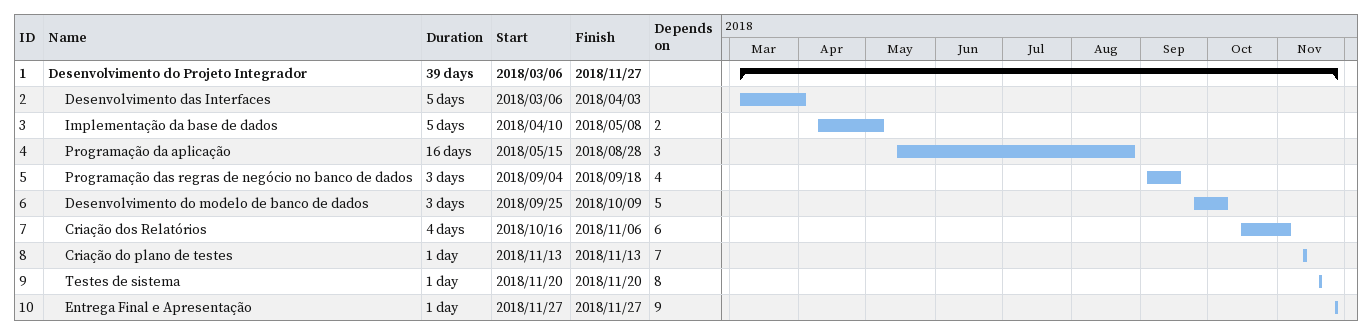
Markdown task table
| ID | Level | Task | Duration | Start | Finish | Predecessors |
|---|---|---|---|---|---|---|
| 1 | 1 | **Desenvolvimento do Projeto Integrador** | 39d | 2018-03-06 | 2018-11-27 |  |
| 2 | 2 | Desenvolvimento das Interfaces | 5d | 2018-03-06 | 2018-04-03 |  |
| 3 | 2 | Implementação da base de dados | 5d | 2018-04-10 | 2018-05-08 | 2 |
| 4 | 2 | Programação da aplicação | 16d | 2018-05-15 | 2018-08-28 | 3 |
| 5 | 2 | Programação das regras de negócio no banco de dados | 3d | 2018-09-04 | 2018-09-18 | 4 |
| 6 | 2 | Desenvolvimento do modelo de banco de dados | 3d | 2018-09-25 | 2018-10-09 | 5 |
| 7 | 2 | Criação dos Relatórios | 4d | 2018-10-16 | 2018-11-06 | 6 |
| 8 | 2 | Criação do plano de testes | 1d | 2018-11-13 | 2018-11-13 | 7 |
| 9 | 2 | Testes de sistema | 1d | 2018-11-20 | 2018-11-20 | 8 |
| 10 | 2 | Entrega Final e Apresentação | 1d | 2018-11-27 | 2018-11-27 | 9 |
